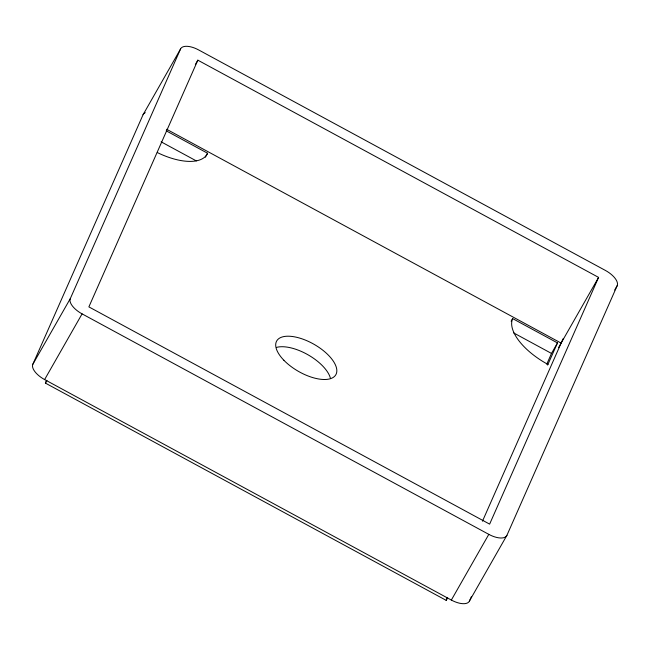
<?xml version="1.0" encoding="UTF-8"?>
<svg xmlns="http://www.w3.org/2000/svg" width="650" height="650" viewBox="0 0 650 650"><rect width="100%" height="100%" fill="white"/><g stroke="black" fill="none" stroke-linecap="round" stroke-linejoin="round"><path stroke-width="0.97" d="M32.825 364.301L143.065 114.709L180.537 49.01A17.022 7.808 29.7 0 1 198.656 49.944L605.386 270.424A17.022 7.808 29.7 0 1 617.175 285.699L506.935 535.291L469.462 600.99A17.022 7.808 29.7 0 1 451.344 600.056L44.614 379.576A17.022 7.808 29.7 0 1 32.825 364.301L70.306 298.602L180.537 49.01M447.655 597.716L446.16 600.34L45.411 383.102L46.637 380.323M197.844 60.174L88.879 306.889L489.629 524.128L598.593 277.404L197.844 60.174L195.349 64.553M546.747 364.195L551.501 353.438L557.497 342.924L512.639 318.606L511.883 319.922M547.617 365.097L557.497 342.924M446.16 600.34L447.387 597.561M482.471 521.194L563.022 338.804M469.462 600.99L471.323 596.773M44.614 379.576L82.087 313.877A17.022 7.808 29.7 0 1 70.306 298.602M45.411 383.102L46.906 380.477M205.343 157.186L207.586 153.246L166.237 130.829M511.136 321.23L511.509 320.572M558.618 347.49L598.593 277.404M614.673 290.079L617.175 285.699M451.344 600.056L488.816 534.357A17.022 7.808 29.7 0 0 506.935 535.291M166.619 129.261L561.121 343.111M161.127 141.83L196.316 160.899M513.679 332.93L551.501 353.438M82.087 313.877L488.816 534.357M143.065 114.709A17.022 7.808 29.7 0 1 145.275 112.645M276.608 347.376A34.044 15.616 29.7 0 1 308.092 354.851A34.044 15.616 29.7 0 1 330.403 378.154M547.991 364.439A51.074 23.424 29.7 0 1 512.639 318.606M207.586 153.246A51.074 23.424 29.7 0 1 157.292 152.547M283.863 360.246A34.044 15.616 29.7 0 0 335.481 375.286A34.044 15.616 29.7 0 0 299.447 338.024A34.044 15.616 29.7 0 0 283.863 360.246"/></g></svg>
